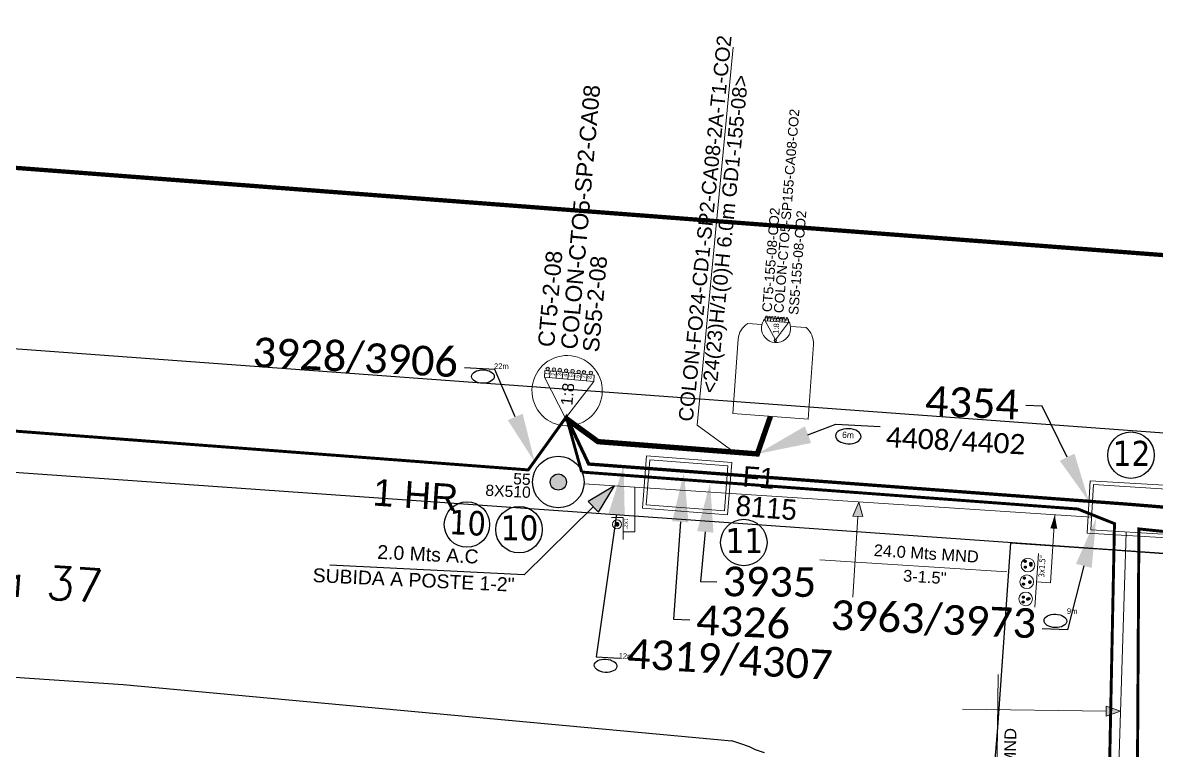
# Model space of a CAD drawing. Header units: millimetres. Extents: x -76.52126 to -76.51707, y 3.41842 to 3.42185.
# Drawn here: x -76.5185012 to -76.5181576, y 3.4202422 to 3.4204628 of the extents above; entities that cross this region are included whole.
import ezdxf
from ezdxf import colors
from ezdxf.entities.mleader import LeaderData, LeaderLine
from ezdxf.enums import TextEntityAlignment as Align
from ezdxf.math import Vec2, Vec3

# ---------------------------------------------------------------- set-up
doc = ezdxf.new("R2010")
doc.units = ezdxf.units.MM
doc.linetypes.add('DASHED', pattern=[0.75, 0.5, -0.25])
for name, color, linetype in [('ABSCISA 24H', 3, 'Continuous'), ('ABSCISA 24H - COUBICADO', 3, 'Continuous'), ('ABSCISA 48H', 1, 'Continuous'), ('CAM F1 ATP', 30, 'Continuous'), ('CARTOGRAFIA', 252, 'Continuous'), ('COBERTURA CTO', 30, 'Continuous'), ('COBERTURA EMPALME', 2, 'Continuous'), ('DUC_UTILIZAR', 1, 'Continuous'), ('DUCTO ATP', 6, 'Continuous'), ('DUCTOS ATP', 30, 'Continuous'), ('DUCTOS TLF', 4, 'Continuous'), ('HERRAJERIA', 30, 'Continuous'), ('POSTE EMCALI ENERGIA', 7, 'Continuous'), ('PUNTO CARTERA', 7, 'Continuous'), ('PUNTO CARTERA - COUBICADO', 60, 'Continuous'), ('RESERVA F.O 24', 3, 'Continuous'), ('RESERVA F.O 24 - COUBICADO', 3, 'Continuous'), ('RESERVA F.O 48', 1, 'Continuous'), ('SUBIDA A POSTE ATP EXISTENTE', 30, 'Continuous'), ('TEXCALLES', 7, 'Continuous')]:
    doc.layers.add(name, color=color, linetype=linetype)
for name, color, linetype, lineweight in [('CANALIZACION ATP', 30, 'Continuous', 0), ('CB 144 H CAN', 5, 'Continuous', 60), ('CB 24 H AER - COUBICADO', 3, 'DASHED', 0), ('CB 24 H CAN', 3, 'Continuous', 60), ('CB 288 H CAN_FEE', 15, 'Continuous', 60), ('CB 48 H AER', 1, 'DASHED', 60), ('CB 48 H CAN', 1, 'Continuous', 60), ('CTO POSTE', 10, 'Continuous', 0), ('CTO POSTE - COUBICADO', 10, 'Continuous', 0), ('Distancia ATP-CAN', 30, 'Continuous', 20), ('MARQUILLA F.O 24', 3, 'Continuous', 0), ('MARQUILLA F.O 24 - COUBICADO', 3, 'Continuous', 0)]:
    doc.layers.add(name, color=color, linetype=linetype, lineweight=lineweight)
doc.styles.add('Arial', font='arial.ttf')
doc.styles.add('BOOK', font='BKANT.TTF')
doc.styles.add('Legend', font='calibri.ttf')
doc.styles.add('ROMANS', font='romans.shx', dxfattribs={"height": 1.6})
doc.styles.get("Standard").update_dxf_attribs({"font": 'arial.ttf'})
doc.styles.add('TAHOMA', font='tahoma.ttf')
doc.styles.add('TEXT CENTRAL OLT', font='tahomabd.ttf', dxfattribs={"height": 1})
doc.styles.add('TEXT SCL GRANDES', font='tahoma.ttf', dxfattribs={"height": 14})
doc.styles.add('TXT CTO Y SS', font='arial.ttf', dxfattribs={"height": 0.5})
doc.linetypes.add('CERCA_LINE', pattern='A,12.7,-5.08,["X",Standard,S=2.54,R=0,X=-2.54,Y=-1.27],-2.08', length=19.86)

# ---------------------------------------------------------------- blocks, each defined once
blk = doc.blocks.new('PUNTO CARTERA')
blk.add_circle((-5.020778246489499e-07, 5.015703301580743e-07), 1.85590673389413e-05)
at = {"style": 'TAHOMA'}
blk.add_attdef('11', (-1.506643124571383e-05, -8.025511332387936e-06), '', height=2e-05, dxfattribs=at)
blk = doc.blocks.new('CAM F1 ATP')
at = {"lineweight": 0}
for points in [[(-1.192587688565254, 0.7294297991320491), (1.191592979244888, 0.7310536243021488), (1.192588702775538, -0.7309174099937081), (-1.191591965965927, -0.7325412342324853)], [(-1.092519604600966, 0.6294979313388467), (1.091661110520363, 0.630985539406538), (1.092520616948605, -0.6309855403378606), (-1.091660097241402, -0.6324731484055519)]]:
    blk.add_lwpolyline(points, close=True, dxfattribs=at)
at = {"lineweight": 0, "style": 'BOOK'}
for tag, p in [('F1', (1.529618541710079, 0.08788507431745529)), ('CODIGO', (1.554148052819073, -0.5989562459290028))]:
    blk.add_attdef(tag, p, '', height=0.5725093120969083, rotation=0.03902316814968912, dxfattribs=at)
blk = doc.blocks.new('POSTE EMCALI ENERGIA')
h = blk.add_hatch(color=0)
h.dxf.hatch_style = 1
edge = h.paths.add_edge_path()
edge.add_arc((0, 0), 0.4317225846467996, 0, 360)
at = {"color": 0}
for radius in [1.37560418800724, 0.4317225846467996]:
    blk.add_circle((0, 0), radius, dxfattribs=at)
for tag, p in [('NODO', (1.750531847689672, -1.245275313217235)), ('CONSEC', (1.750531847689672, -2.745275313217235))]:
    blk.add_attdef(tag, p, '', height=1, dxfattribs=at)
blk = doc.blocks.new('*U27')
at = {"layer": 'CTO POSTE', "lineweight": 0}
h = blk.add_hatch(color=256, dxfattribs=at)
h.dxf.hatch_style = 1
edge = h.paths.add_edge_path()
edge.add_arc((2.038040068197754, 0.2957694650177), 0.05471359921872897, -0.1242499693410087, 359.875750030659)
edge = h.paths.add_edge_path()
edge.add_arc((2.037624585731224, 0.1041770275826625), 0.05471359921872897, -0.1242499693410087, 359.875750030659)
edge = h.paths.add_edge_path()
edge.add_arc((2.037237854846977, -0.0741571229849701), 0.05471359921872897, -0.1242499693410087, 359.875750030659)
edge = h.paths.add_edge_path()
edge.add_arc((2.036809884395911, -0.2715081750155999), 0.05471359921872897, -0.1242499693410087, 359.875750030659)
edge = h.paths.add_edge_path()
edge.add_arc((2.036383020590098, -0.4683489170371072), 0.05471359921872897, -0.1242499693410087, 359.875750030659)
edge = h.paths.add_edge_path()
edge.add_arc((2.0359752240852, -0.6563971083447935), 0.05471359921872897, -0.1242499693410087, 359.875750030659)
edge = h.paths.add_edge_path()
edge.add_arc((2.035625206270759, -0.817801671994707), 0.05471359921872897, -0.1242499693410087, 359.875750030659)
edge = h.paths.add_edge_path()
edge.add_arc((2.035170182809209, -1.027627744359637), 0.05471359921872897, -0.1242499693410087, 359.875750030659)
h = blk.add_hatch(color=1, dxfattribs=at)
h.dxf.hatch_style = 1
edge = h.paths.add_edge_path()
edge.add_arc((0.5439760578583717, -0.3838038376672779), 0.05194566183112925, -0.1242499693410087, 359.875750030659)
at = {"layer": 'CTO POSTE', "color": 1, "lineweight": 0}
for p, q in [((0.5933397471003361, -0.3798749818062158), (1.78330321336002, 0.3747210545708041)), ((1.780019241301008, -1.139624945418648), (1.78330321336002, 0.3747210545708041)), ((1.78330321336002, 0.3747210545708041), (1.983485933620659, 0.3742869434363333)), ((1.983485933620659, 0.3742869434363333), (1.980201961561647, -1.140059056553115)), ((1.98314443591495, 0.2168112781892743), (1.983485933620659, 0.3742869434363333)), ((1.782527919798422, 0.01720805423882347), (1.98271064005906, 0.01677394310435269)), ((1.782961715654312, 0.2172453893237415), (1.98314443591495, 0.2168112781892743)), ((1.782121812782029, -0.1700610591370423), (1.982304533042667, -0.1704951702715095)), ((0.5933397471003361, -0.3798749818062158), (1.780019241301008, -1.139624945418648)), ((1.781318828867053, -0.5403429792782911), (1.981501549127691, -0.5407770904127582)), ((1.781734164487348, -0.3488182574032466), (1.981916884747986, -0.3492523685377139)), ((1.780497384716469, -0.9191375126349558), (1.980680104977108, -0.9195716237694229)), ((1.780894261615054, -0.7361247058695691), (1.981076981875692, -0.7365588170040362)), ((1.980201961561647, -1.140059056553115), (1.780019241301008, -1.139624945418648))]:
    blk.add_line(p, q, dxfattribs=at)
for centre in [(2.038028655333605, 0.2954304605723818), (2.037613172867088, 0.1038380231428865), (2.036798471531788, -0.2718471794498337), (2.037226441982829, -0.0744961274302883), (2.035963811221075, -0.6567361127790272), (2.036371607725974, -0.4686879214713409), (2.035158769945085, -1.02796674879387), (2.035613793406623, -0.818140676434483)]:
    blk.add_circle(centre, 0.05471359921872897, dxfattribs=at)
at = {"layer": 'CTO POSTE', "color": 2, "lineweight": 0, "true_color": 0xf1eb1f}
blk.add_ellipse((1.428732229114385, -0.3551335129265336), major_axis=(-0.572424804231445, 0.9095449614430965), ratio=0.9999999690973763, start_param=4.159629210123316, end_param=10.4428145173029, dxfattribs=at)
at = {"layer": 'CTO POSTE', "lineweight": 0, "attachment_point": 1, "rotation": 359.875750030659}
for s, width, heights, insert, char_height in [('\\pxsm0.95;1\\P2\\P3\\P4\\P5\\P6\\P7\\P8', 12.01395749957801, [52.35627762601921], (1.852877797037454, 0.3555203752303113), 0.1174596764261007), ('1:8', 8.215003159624752, [0], (0.9754199662721743, -0.195374858175393), 0.3585048917005609)]:
    blk.add_mtext_dynamic_manual_height_columns(s, width=width, gutter_width=4.760265510852324, heights=heights, dxfattribs=dict(at, insert=insert, char_height=char_height))
at = {"layer": 'CTO POSTE', "lineweight": 0, "style": 'TXT CTO Y SS'}
for tag, p in [('CTONAME', (2.705436183969436, 0.1588303964439393)), ('OSPCTONAME', (2.696194536413123, -0.5457411603159441)), ('SSNAME', (2.668679143539123, -1.215425124960918))]:
    blk.add_attdef(tag, p, '', height=0.5, dxfattribs=at)
blk = doc.blocks.new('RESERVA 24')
at = {"layer": 'RESERVA F.O 24', "color": 3, "linetype": 'ByBlock', "lineweight": 30}
blk.add_ellipse((0, 0), major_axis=(1.155851281713483, 0.0003712607545550343), ratio=0.5873088644412812, dxfattribs=at)
at = {"layer": 'RESERVA F.O 24', "lineweight": 0, "style": 'BOOK'}
blk.add_attdef('RESERVA', (1.280572414631024, 0.8326158835552633), '', height=0.5725093120969081, rotation=0.03902316826273409, dxfattribs=at)
blk = doc.blocks.new('*U34')
at = {"layer": 'SUBIDA A POSTE ATP EXISTENTE'}
h = blk.add_hatch(color=256, dxfattribs=at)
h.dxf.hatch_style = 1
h.paths.add_polyline_path([(0.6504972004327866, 0.2430681157043695), (0.5839889428588827, 0.3309238471094639), (0.5504695701475316, 0.2892898751446747)])
for points in [[(0.2951442514444834, 0.5291615960787559), (-0.3973593192051612, 0.4269911275592795)], [(0.5672292565032074, 0.3101068611270699), (0.2951442514444834, 0.5291615960787561)]]:
    blk.add_lwpolyline(points, dxfattribs=at)
blk.add_lwpolyline([(0.5504695701475316, 0.2892898751446747), (0.5839889428588827, 0.3309238471094639), (0.6504972004327866, 0.2430681157043695)], close=True, dxfattribs=at)
at = {"layer": 'SUBIDA A POSTE ATP EXISTENTE', "linetype": 'CERCA_LINE', "ltscale": 0.5}
for tag, p in [('SB', (-0.1062565077009142, 0.5336091215746191)), ('DISTANCIA', (-0.04667997422650563, 0.4466646648142701))]:
    blk.add_attdef(tag, text='', height=0.04999999999999978, rotation=8.392747898120936, dxfattribs=at).set_placement(p, align=Align.CENTER)
blk = doc.blocks.new('DUC_UTILIZAR')
at = {"layer": 'DUC_UTILIZAR', "lineweight": 5}
h = blk.add_hatch(color=0, dxfattribs=at)
edge = h.paths.add_edge_path()
edge.add_arc((3.734103195540683e-07, -1.173386832409307e-05), 0.1373816321395313, 0, 360)
at = {"layer": 'DUC_UTILIZAR', "color": 0, "lineweight": 5}
blk.add_circle((3.734103195540683e-07, -1.173386832409307e-05), 0.1373816321395313, dxfattribs=at)
blk.add_circle((3.734103195540683e-07, -1.173386832409307e-05), 0.1373816321395313, dxfattribs=at)
blk = doc.blocks.new('*U19')
at = {"layer": 'Distancia ATP-CAN'}
h = blk.add_hatch(color=256, dxfattribs=at)
h.dxf.hatch_style = 1
h.paths.add_polyline_path([(0.006538221694514754, 1.0158188033727), (0.02635002186374757, 0.9543173644867761), (-0.016396207781383, 0.9554122941572213)])
blk.add_lwpolyline([(-0.01639620778138299, 0.9554122941572213), (0.02635002186374757, 0.9543173644867761), (0.006538221694514747, 1.0158188033727)], close=True, dxfattribs=at)
for points in [[(0.004976907041182282, 0.9548648293219985), (-0.003840937524441111, 0.6106147656407771)], [(-0.1499508159328696, 0.7644065190980875), (0.6452837780359657, 0.7440368640634927)]]:
    blk.add_lwpolyline(points, dxfattribs=at)
at = {"layer": 'Distancia ATP-CAN', "linetype": 'CERCA_LINE', "ltscale": 0.5, "flags": 1}
for tag, rotation, p in [('A.D', 358.5327095611982, (0.3042646504388639, 0.9232166501894826)), ('A.C', 358.5327095611982, (0.3027183193836626, 0.8628476382088688)), ('A.T', 354.8594824787784, (0.2754977398819959, 0.4747317219280265))]:
    blk.add_attdef(tag, text='', height=0.02999999999999999, rotation=rotation, dxfattribs=at).set_placement(p, align=Align.CENTER)
at = {"layer": 'Distancia ATP-CAN', "linetype": 'CERCA_LINE', "ltscale": 0.5}
for tag, p in [('TOTAL', (0.3006864127796688, 0.7835216790571141)), ('DUCTOS', (0.2981301544499645, 0.6837249445788267))]:
    blk.add_attdef(tag, text='', height=0.04999999999999999, rotation=358.5327095611982, dxfattribs=at).set_placement(p, align=Align.CENTER)
blk = doc.blocks.new('*U22')
at = {"layer": 'DUCTO ATP'}
h = blk.add_hatch(color=0, dxfattribs=at)
h.dxf.hatch_style = 1
h.paths.add_polyline_path([(2.985141617888664, -0.6042334001163474), (2.385141617888664, -0.4542334001163474), (2.385141617888664, -0.7542334001163474)])
at = {"layer": 'DUCTO ATP', "color": 0, "lineweight": 13, "ltscale": 0.13}
blk.add_lwpolyline([(-1.107376359781028, 0), (1.243818729771647, 0)], dxfattribs=at)
at = {"layer": 'DUCTO ATP', "color": 0, "linetype": 'Continuous', "lineweight": 13}
for points in [[(0.0009702597653813901, -0.6081425711984594), (0.0009702597653813901, 0)], [(2.985141617888664, -0.6042334001163474), (0.0009702597653813901, -0.6081425711984594)]]:
    blk.add_lwpolyline(points, dxfattribs=at)
at = {"layer": 'DUCTO ATP', "lineweight": 5}
for centre in [(-0.7723554384106137, 0.4244526188031159), (-0.01631735676028256, 0.4244526188031159), (0.7147962849189753, 0.4244526188031159)]:
    blk.add_circle(centre, 0.3, dxfattribs=at)
at = {"layer": 'DUCTO ATP', "color": 0, "lineweight": 5}
for centre in [(-0.7723554384106137, 0.4244526188031159), (-0.01631735676028256, 0.4244526188031159), (0.7147962849189753, 0.4244526188031159)]:
    blk.add_circle(centre, 0.3, dxfattribs=at)
at = {"layer": 'CB 144 H CAN', "style": 'TEXT CENTRAL OLT'}
for tag, p in [('3-FO144', (0.7977648562896986, 0.09810537127640373)), ('1-FO144', (-0.7523556293151444, 0.08189947944828901)), ('2-FO144', (-0.0121723592205365, 0.08223088731481276))]:
    blk.add_attdef(tag, text='', height=0.4, dxfattribs=at).set_placement(p, align=Align.CENTER)
at = {"layer": 'CB 24 H CAN', "style": 'TEXT CENTRAL OLT'}
for tag, p in [('1-FO24', (-0.9171541704471409, 0.3247838459023011)), ('2-FO24', (-0.1309397963869423, 0.3588511753707948)), ('3-FO24', (0.6177379512382877, 0.3267974882463953))]:
    blk.add_attdef(tag, text='', height=0.4, dxfattribs=at).set_placement(p, align=Align.CENTER)
at = {"layer": 'CB 288 H CAN_FEE', "style": 'TEXT CENTRAL OLT'}
for tag, p in [('1-FO288', (-0.7780896570322975, 0.1329571390732571)), ('3-FO288', (0.7223768544146827, 0.0909010077268757)), ('2-FO288', (-0.0380266784135701, 0.08693616394874937))]:
    blk.add_attdef(tag, text='', height=0.4, dxfattribs=at).set_placement(p, align=Align.CENTER)
at = {"layer": 'CB 48 H CAN', "style": 'TEXT CENTRAL OLT'}
for tag, p in [('1-FO48', (-0.6977269022283772, 0.3279586819809008)), ('2-FO48', (0.1383467982891893, 0.3407891302691581)), ('3-FO48', (0.8697452194046043, 0.3510047489741837))]:
    blk.add_attdef(tag, text='', height=0.4, dxfattribs=at).set_placement(p, align=Align.CENTER)
at = {"layer": 'DUCTO ATP', "color": 0, "ltscale": 8, "insert": (1.194086944131868, -0.06812105514245559), "char_height": 0.2542719210013433, "attachment_point": 3, "rotation": 0.20251374655088936, "style": 'TEXT SCL GRANDES'}
blk.add_mtext_dynamic_manual_height_columns('3x1.5"', width=0.8196790788800293, gutter_width=32.6684119218409, heights=[0], dxfattribs=at)
at = {"layer": 'DUCTOS TLF', "color": 0}
for tag, p in [('CALLE', (-0.7397207248900486, 0.813274030225382)), ('MEDIO', (-0.01631735676028256, 0.813274030225382)), ('ANDÉN', (0.7474309984395404, 0.813274030225382))]:
    blk.add_attdef(tag, text='', height=0.075, dxfattribs=at).set_placement(p, align=Align.MIDDLE)
blk = doc.blocks.new('*U35')
at = {"layer": 'Distancia ATP-CAN'}
h = blk.add_hatch(color=256, dxfattribs=at)
h.dxf.hatch_style = 1
h.paths.add_polyline_path([(0.01336054472724043, 0.2389677762438638), (0.03317234489647324, 0.3004692151297876), (-0.009573884748657321, 0.2993742854593424)])
for points in [[(0.01179923007390796, 0.2999217502945652), (-0.003840937524441111, 0.9105163975065164)], [(0.1499508159328696, 0.7644065190980882), (-0.6452837780359658, 0.7440368640634932)]]:
    blk.add_lwpolyline(points, dxfattribs=at)
blk.add_lwpolyline([(-0.009573884748657314, 0.2993742854593424), (0.03317234489647324, 0.3004692151297876), (0.01336054472724042, 0.2389677762438638)], close=True, dxfattribs=at)
at = {"layer": 'Distancia ATP-CAN', "linetype": 'CERCA_LINE', "ltscale": 0.5}
for tag, p in [('DUCTOS', (-0.3001068998104722, 0.7728850086850094)), ('TOTAL', (-0.2980577032250543, 0.6729046980033271))]:
    blk.add_attdef(tag, text='', height=0.04999999999999999, rotation=1.467290438801827, dxfattribs=at).set_placement(p, align=Align.CENTER)
at = {"layer": 'Distancia ATP-CAN', "linetype": 'CERCA_LINE', "ltscale": 0.5, "flags": 1}
for tag, rotation, p in [('A.C', 1.467290438801827, (-0.2963985853918675, 0.6129275156445233)), ('A.D', 1.467290438801827, (-0.2942894105395099, 0.552961861338317)), ('A.T', 354.8594824787784, (0.2754977398819959, 0.4747317219280265))]:
    blk.add_attdef(tag, text='', height=0.02999999999999999, rotation=rotation, dxfattribs=at).set_placement(p, align=Align.CENTER)
blk = doc.blocks.new('RESERVA 48')
at = {"layer": 'RESERVA F.O 48', "color": 240, "linetype": 'ByBlock', "lineweight": 30, "true_color": 0xed1f24}
blk.add_ellipse((0, 0), major_axis=(1.155851281713483, 0.0003712607545550343), ratio=0.5873088644412812, dxfattribs=at)
at = {"layer": 'RESERVA F.O 48', "color": 1, "lineweight": 0, "style": 'BOOK'}
blk.add_attdef('RESERVA', (1.129388771834783, 0.7587690510554239), '', height=0.5725093120969081, rotation=0.03902316617520105, dxfattribs=at)
blk = doc.blocks.new('CTO POSTE 8 - COUBICABLE')
at = {"layer": 'CTO POSTE - COUBICADO', "lineweight": 0}
h = blk.add_hatch(color=1, dxfattribs=at)
h.dxf.hatch_style = 1
edge = h.paths.add_edge_path()
edge.add_arc((-8.158717557664204, 73.49492617518627), 0.6260126671839604, 89.87575003065902, 449.8757500306591)
edge = h.paths.add_edge_path()
edge.add_arc((-5.966588096547639, 73.49017237922453), 0.6260126671839604, 89.87575003065902, 449.8757500306591)
edge = h.paths.add_edge_path()
edge.add_arc((-3.926155026143533, 73.48574754818037), 0.6260126671839604, 89.87575003065902, 449.8757500306591)
edge = h.paths.add_edge_path()
edge.add_arc((-1.668137637090695, 73.48085086933861), 0.6260126671839604, 89.87575003065902, 449.8757500306591)
edge = h.paths.add_edge_path()
edge.add_arc((0.5840409744923818, 73.47596685232566), 0.6260126671839604, 89.87575003065902, 449.8757500306591)
edge = h.paths.add_edge_path()
edge.add_arc((2.735618488688488, 73.47130099627975), 0.6260126671839604, 89.87575003065902, 449.8757500306591)
edge = h.paths.add_edge_path()
edge.add_arc((4.582349517695548, 73.46729622253406), 0.6260126671839604, 89.87575003065902, 449.8757500306591)
edge = h.paths.add_edge_path()
edge.add_arc((6.983101452897245, 73.46209001320312), 0.6260126671839604, 89.87575003065902, 449.8757500306591)
at = {"layer": 'CTO POSTE - COUBICADO', "color": 1, "lineweight": 0}
for p, q in [((-9.06205230186606, 70.5803217586581), (-9.0570853636018, 72.87073804316606)), ((-0.4282449098391226, 56.96520204433182), (-9.06205230186606, 70.5803217586581)), ((8.264531802080455, 70.5427477708945), (-9.06205230186606, 70.5803217586581)), ((-9.0570853636018, 72.87073804316606), (8.26949874033744, 72.83316405539881)), ((-7.255307329891366, 72.86683075333713), (-9.0570853636018, 72.87073804316606)), ((-7.260274268148351, 70.57641446883281), (-7.255307329891366, 72.86683075333713)), ((-4.97152142678533, 70.57145113787556), (-4.966554488528345, 72.86186742237987)), ((-2.828857832733775, 70.56680461232827), (-2.82389089447679, 72.85722089683622)), ((-0.7835844077926595, 70.56236928461658), (-0.7786174695356749, 72.8527855691209)), ((-0.4282449098391226, 56.96520204433182), (8.264531802080455, 70.5427477708945)), ((1.407770277051895, 70.55761716881534), (1.41273721530888, 72.84803345331966)), ((3.6478320276874, 70.55275942811204), (3.652798965944385, 72.84317571262)), ((5.741796543414239, 70.54821851014276), (5.746763481671223, 72.83863479465072)), ((8.26949874033744, 72.83316405539881), (8.264531802080455, 70.5427477708945))]:
    blk.add_line(p, q, dxfattribs=at)
at = {"layer": 'CTO POSTE - COUBICADO', "color": 7}
for points in [[(10.094596321258, 67.65075848565175), (21.64616028400633, 67.65075848565175, -0.2348145947978391), (28.04693996674177, 55.47953645577581), (28.04693996674177, 55.47953645577581), (28.04693996674177, 0), (-28.04693996674905, 0), (-28.04693996674905, 55.47953645577581), (-28.04693996674905, 55.47953645577581, -0.2348145947978391), (-21.6461602840136, 67.65075848565175), (-11.19270188465453, 67.65075848565175)], [(-9.495094876823714, 71.77974271307176, 0.1505749831499368), (-11.37213292370143, 65.68815879815156, 0.9999999999999999), (10.2740273603049, 65.68815879815156, 0.1369944687090537), (8.70836981440516, 71.29522493271725, 0.1369944687090537)], [(0.2045518100858317, 57.95358891829892), (0.2045518100858317, 56.41536051625008, -0.9999999999999999), (-0.9912768725043861, 56.41536051625008), (-0.9912768725043861, 57.85307772033048)]]:
    blk.add_lwpolyline(points, format="xyb", dxfattribs=at)
blk.add_lwpolyline([(0.2045518100858317, 57.08384907217624), (0.2045518100858317, 56.41536051625008, -1), (-0.9912768725043861, 56.41536051625008), (-0.9912768725043861, 57.08384907217624, 2.618033988749876)], format="xyb", close=True, dxfattribs=at)
at = {"layer": 'CTO POSTE - COUBICADO', "color": 1, "lineweight": 0}
for centre in [(-8.15483879479143, 73.49479559343672), (-5.962709333740349, 73.49004179747499), (-3.92227626327076, 73.48561696643083), (-1.664258874356165, 73.48072028758907), (0.5879197372341878, 73.47583627057611), (2.739497251430294, 73.4711704145302), (4.586228280502837, 73.46716564078451), (6.986980215639051, 73.46195943145358)]:
    blk.add_circle(centre, 0.6260126671839604, dxfattribs=at)
at = {"layer": 'CTO POSTE - COUBICADO', "color": 1, "lineweight": 0, "insert": (-8.84236526505265, 71.37636828672476), "char_height": 1.343929962130838, "attachment_point": 1, "rotation": 89.87575003065903}
blk.add_mtext_dynamic_manual_height_columns('\\pxsm0.95;1\\P2\\P3\\P4\\P5\\P6\\P7\\P8', width=137.4592365543209, gutter_width=54.46518875571257, heights=[599.0410696518165], dxfattribs=at)
at = {"layer": 'CTO POSTE - COUBICADO', "color": 7, "lineweight": 0, "insert": (-2.539226752363902, 61.33682190662148), "char_height": 4.101879727465289, "attachment_point": 1, "rotation": 89.87575003065903}
blk.add_mtext_dynamic_manual_height_columns('1:8', width=93.9930129312524, gutter_width=54.46518875571257, heights=[0], dxfattribs=at)
at = {"layer": 'CTO POSTE - COUBICADO', "lineweight": 0, "style": 'TXT CTO Y SS'}
for tag, p in [('OSPCTONAME', (3.313822005606085, 76.53373880984049)), ('CTONAME', (-5.529895403925138, 76.53373880984049)), ('SSNAME', (11.73363488795883, 76.53373880984049))]:
    blk.add_attdef(tag, p, '', height=7.199999999999998, rotation=90, dxfattribs=at)
blk = doc.blocks.new('MARQUILLA 24')
at = {"layer": 'MARQUILLA F.O 24', "style": 'Arial'}
for tag, oblique, p in [('IDENTIFICACIONCABLEFIBRA', 8.300879983380582e-09, (-0.1815160179795968, 0.4101931208408545)), ('CAPACIDADFIBRA', 1.383453351877506e-09, (-0.2074468646844706, -0.5398237440824574))]:
    blk.add_attdef(tag, text='', height=0.7, dxfattribs=dict(at, oblique=oblique)).set_placement(p, align=Align.MIDDLE)

msp = doc.modelspace()

# ---------------------------------------------------------------- hatches: boundary and pattern name
at = {"layer": 'DUC_UTILIZAR', "lineweight": 5}
h = msp.add_hatch(color=1, dxfattribs=at)
h.set_gradient(color1=(249, 6, 6), color2=(249, 11, 11), one_color=1, tint=0.5099999904632568)
edge = h.paths.add_edge_path()
edge.add_arc((-76.51832104804443, 3.420310694569505), 5.606307288506988e-07, -89.98021328155318, 270.01978671844677, ccw=False)
h = msp.add_hatch(color=1, dxfattribs=at)
h.set_gradient(color1=(249, 6, 6), color2=(249, 11, 11), one_color=1, tint=0.5099999904632568)
edge = h.paths.add_edge_path()
edge.add_arc((-76.51832104804443, 3.420310694569505), 5.606307288506988e-07, -89.98021328155318, 270.01978671844677, ccw=False)

# ---------------------------------------------------------------- linework, layer by layer
at = {"layer": 'CANALIZACION ATP'}
for points in [[(-76.51833104403467, 3.420322946109803), (-76.51817717983792, 3.420312822311117)], [(-76.51816984081896, 3.420208806066902), (-76.51816668132034, 3.420308197767703)]]:
    msp.add_lwpolyline(points, dxfattribs=at)
at = {"layer": 'CARTOGRAFIA'}
for points in [[(-76.51865163800034, 3.421096459133535), (-76.51746180015692, 3.421018200708771), (-76.51742221389799, 3.420995700508341), (-76.51744112812816, 3.420711284140109), (-76.51747171430401, 3.420327866930732), (-76.51747445651057, 3.420316194955943), (-76.51747621435283, 3.420310780857674), (-76.5174816284511, 3.420303538602296), (-76.51748704256391, 3.420298194818882), (-76.5174978004456, 3.420293694784617), (-76.51750862867124, 3.420290952592607), (-76.51865163800034, 3.420374695430494)], [(-76.51748975082086, 3.420254944344036), (-76.51865166030842, 3.420336844996767)], [(-76.51865166030842, 3.420274384509524), (-76.5184707588291, 3.42026214439886), (-76.51828625732236, 3.420245044268652)], [(-76.51827635724698, 3.42024144424124), (-76.51827905726753, 3.420242344218989), (-76.51828085728124, 3.420243244254946), (-76.5182835573018, 3.420244144232695), (-76.51828625732236, 3.420245044268652)]]:
    msp.add_lwpolyline(points, dxfattribs=at)
at = {"layer": 'CB 24 H AER - COUBICADO', "ltscale": 3e-05, "const_width": 1.629947985712686e-06}
msp.add_lwpolyline([(-76.5183366714022, 3.420342932474809), (-76.51832682879021, 3.420335767728449), (-76.51827852503499, 3.420332051032513), (-76.51827456319837, 3.420343433149318)], dxfattribs=at)
at = {"layer": 'CB 24 H CAN'}
msp.add_lwpolyline([(-76.5183364352437, 3.420343301338851, 1e-06, 1e-06, 0), (-76.5183364352437, 3.420343301338851, 1e-06, 1e-06, 0), (-76.5183364352437, 3.420343301338851, 1e-06, 1e-06, 0), (-76.51832964946917, 3.420328980059081, 1e-06, 1e-06, 0), (-76.51816608153966, 3.420316797213026, 1e-06, 1e-06, 0), (-76.51787259390522, 3.420292745680749, 1e-06, 1e-06, 0), (-76.51789997866729, 3.420180580905432, 1e-06, 1e-06, 0), (-76.51789997866729, 3.420180580905432, 1e-06, 1e-06, 0), (-76.51789997866729, 3.420180580905432, 1e-06, 1e-06, 0), (-76.51787455465983, 3.420148082491168, 1e-06, 1e-06, 0), (-76.51789304906852, 3.419807156442278, 1e-06, 1e-06, 0), (-76.51789562280122, 3.41978986800372, 1e-06, 1e-06, 0), (-76.51792769530186, 3.419789017886629, 1e-06, 1e-06, 0), (-76.51792769530186, 3.419789017886629, 1e-06, 1e-06, 0), (-76.51792769530186, 3.419789017886629, 1e-06, 1e-06, 0), (-76.51792769530186, 3.419789017886629, 0, 0, 0), (-76.51792769530186, 3.419789017886629, 0, 0, 0), (-76.51792769530186, 3.419789017886629, 0, 0, 0)], format="xyseb", dxfattribs=at)
at = {"layer": 'CB 48 H AER', "ltscale": 3e-05, "const_width": 8.916348428658831e-07}
msp.add_lwpolyline([(-76.51859125079397, 3.420345606524466), (-76.51834798461553, 3.420327199391505), (-76.51834798461553, 3.420327199391505), (-76.5183364352437, 3.420343301338851), (-76.51833177809014, 3.420326544091765)], dxfattribs=at)
at = {"layer": 'CB 48 H CAN', "ltscale": 2}
msp.add_lwpolyline([(-76.51833177809014, 3.420326544091765, 8.916348428658831e-07, 8.916348428658831e-07, 0), (-76.51833177809014, 3.420326544091765, 8.916348428658831e-07, 8.916348428658831e-07, 0), (-76.5181813549409, 3.420315337419622, 8.916348428658831e-07, 8.916348428658831e-07, 0), (-76.51817026075572, 3.420310908099674, 8.916348428658831e-07, 8.916348428658831e-07, 0), (-76.51817238941061, 3.42020532595832, 8.916348428658831e-07, 8.916348428658831e-07, 0), (-76.51820200389812, 3.420178209992972, 8.916348428658831e-07, 8.916348428658831e-07, 0), (-76.51821376080365, 3.419952951217327, 8.916348428658831e-07, 8.916348428658831e-07, 0), (-76.51824559900403, 3.419949028922138, 8.916348428658831e-07, 8.916348428658831e-07, 0), (-76.51820906333757, 3.419944295310771, 8.916348428658831e-07, 8.916348428658831e-07, 0), (-76.51819327750756, 3.42017118183767, 8.916348428658831e-07, 8.916348428658831e-07, 0), (-76.51816351445677, 3.420199660971865, 8.916348428658831e-07, 8.916348428658831e-07, 0), (-76.51816285472177, 3.420309302489966, 8.916348428658831e-07, 8.916348428658831e-07, 0), (-76.5178425688288, 3.420276426129084, 8.916348428658831e-07, 8.916348428658831e-07, 0), (-76.51748623383175, 3.420256027254143, 8.916348428658831e-07, 8.916348428658831e-07, 0), (-76.51748623383175, 3.420256027254143, 8.916348428658831e-07, 8.916348428658831e-07, 0), (-76.51748623383175, 3.420256027254143, 8.916348428658831e-07, 8.916348428658831e-07, 0), (-76.51749619072503, 3.420117548412501, 8.916348428658831e-07, 8.916348428658831e-07, 0), (-76.51751834895082, 3.420118808214749, 0, 0, 0)], format="xyseb", dxfattribs=at)
at = {"layer": 'COBERTURA CTO'}
msp.add_lwpolyline([(-76.5180565064765, 3.419513542333832), (-76.51826686980017, 3.419507320941429), (-76.51820561505446, 3.420249110916641), (-76.518201666847, 3.42030512340841), (-76.51817217875686, 3.420303044851947), (-76.5181426906667, 3.420300966296393), (-76.51808371448459, 3.420296809184377), (-76.51796576212217, 3.420288494960344), (-76.51797482301589, 3.420187253013294), (-76.51798746264939, 3.420038948008708), (-76.51801713478488, 3.420040776138533), (-76.51802613495528, 3.419914775025402), (-76.51803983021927, 3.419725784943124)], close=True, dxfattribs=at)
at = {"layer": 'COBERTURA EMPALME', "const_width": 1.296613031525144e-06}
msp.add_lwpolyline([(-76.52101619773119, 3.419312724169989), (-76.51743469028948, 3.419487717878579), (-76.51737120527802, 3.420332711820861), (-76.51880355113498, 3.420441610424203)], dxfattribs=at)
at = {"layer": 'DUCTOS ATP', "lineweight": 13, "ltscale": 0.13}
for points in [[(-76.51831567567261, 3.420321934918071), (-76.51831565953697, 3.420308399951387), (-76.51831919280052, 3.42030839448914)], [(-76.51831919072623, 3.420306129078259), (-76.51831919301495, 3.420312756486073), (-76.51832271308027, 3.420312755270441)]]:
    msp.add_lwpolyline(points, dxfattribs=at)
at = {"layer": 'DUCTOS ATP', "lineweight": 5}
msp.add_circle((-76.51832104804443, 3.420310694569505), 1.347958840324557e-06, dxfattribs=at)
msp.add_circle((-76.51832104804443, 3.420310694569505), 1.347958840324557e-06, dxfattribs=at)
at = {"layer": 'MARQUILLA F.O 24 - COUBICADO', "color": 3}
msp.add_lwpolyline([(-76.51828583433533, 3.420455379890798), (-76.51829674120218, 3.420340789244768), (-76.51828558780275, 3.420332594471841)], dxfattribs=at)

# ---------------------------------------------------------------- block references
at = {"layer": 'CAM F1 ATP'}
ref = msp.add_blockref('CAM F1 ATP', (-76.51829982511286, 3.420322546090637), dxfattribs=dict(at, xscale=1.087080975999477e-05, yscale=1.087080975999477e-05, zscale=1.087080975999477e-05, rotation=355.4863231877301))
ref.add_attrib('CODIGO', '8115', (-76.51828527229551, 3.420313352762324), dxfattribs={"lineweight": 0, "height": 6.223639817630958e-06, "rotation": 355.5253463539053, "style": 'BOOK'})
ref.add_attrib('F1', 'F1', (-76.51828317330619, 3.420322189919628), dxfattribs={"lineweight": 0, "height": 6.223639817630958e-06, "rotation": 355.5253463539053, "style": 'BOOK'})
ref = msp.add_blockref('CAM F1 ATP', (-76.51816514687607, 3.420315180165065), dxfattribs=dict(at, xscale=1.087080975999477e-05, yscale=1.087080975999477e-05, zscale=1.087080975999477e-05, rotation=356.4984035814147))
ref.add_attrib('CODIGO', '8116', (-76.5181486812462, 3.420307649305643), dxfattribs={"lineweight": 0, "height": 6.223639817630959e-06, "rotation": 356.5374267475898, "style": 'BOOK'})
ref.add_attrib('F1', 'F1', (-76.51814849137607, 3.420315118174088), dxfattribs={"lineweight": 0, "height": 6.223639817630959e-06, "rotation": 356.5374267475898, "style": 'BOOK'})
at = {"layer": 'CTO POSTE', "xscale": 9.922525972606204e-06, "yscale": 9.922525972606204e-06, "zscale": 9.922525972606204e-06, "rotation": 84.95419749327358}
msp.add_blockref('*U27', (-76.51834094392596, 3.420337399380739), dxfattribs=at).add_auto_attribs({'CTONAME': 'CT5-2-08', 'OSPCTONAME': 'COLON-CTO5-SP2-CA08', 'SSNAME': 'SS5-2-08'})
at = {"layer": 'CTO POSTE - COUBICADO'}
ref = msp.add_blockref('CTO POSTE 8 - COUBICABLE', (-76.51827456319837, 3.420343433149318), dxfattribs=dict(at, xscale=4.083858198647131e-07, yscale=4.083858198647131e-07, zscale=4.083858198647131e-07, rotation=355.8859842832908))
ref.add_attrib('SSNAME', 'SS5-155-08-CO2', (-76.5182661538172, 3.420374113879221), dxfattribs={"lineweight": 0, "height": 2.940377903025933e-06, "rotation": 85.48939337905594, "style": 'TXT CTO Y SS'})
ref.add_attrib('OSPCTONAME', 'COLON-CTO5-SP155-CA08-CO2', (-76.51827064578093, 3.420374659588926), dxfattribs={"lineweight": 0, "height": 2.940377903025933e-06, "rotation": 85.48939337905594, "style": 'TXT CTO Y SS'})
ref.add_attrib('CTONAME', 'CT5-155-08-CO2', (-76.51827419344961, 3.420374964940123), dxfattribs={"lineweight": 0, "height": 2.940377903025933e-06, "rotation": 85.48939337905594, "style": 'TXT CTO Y SS'})
at = {"layer": 'Distancia ATP-CAN', "xscale": 7.139387753917255e-05, "yscale": 7.139387753917255e-05, "zscale": 7.139387753917255e-05}
for name, p, rotation, values in [('*U19', (-76.51825102226044, 3.420245014817376), 357.786199094182, {'DUCTOS': '3-1.5"', 'TOTAL': '24.0 Mts MND'}), ('*U35', (-76.51815138823646, 3.420252388962468), 87.78619909418197, {'DUCTOS': '3-1.5"', 'TOTAL': '10.0 Mts MND'})]:
    msp.add_blockref(name, p, dxfattribs=dict(at, rotation=rotation)).add_auto_attribs(values)
at = {"layer": 'DUC_UTILIZAR', "color": 1, "xscale": -4.178767258784979e-06, "yscale": 4.178767258784979e-06, "zscale": 4.178767258784979e-06, "rotation": 90.01978671844668}
msp.add_blockref('DUC_UTILIZAR', (-76.51832104804443, 3.420310694569505), dxfattribs=at)
at = {"layer": 'DUCTOS ATP', "xscale": 6.915711988802309e-06, "yscale": 6.915711988802309e-06, "zscale": 6.915711988802309e-06, "rotation": 86.23196063533254}
msp.add_blockref('*U22', (-76.51819389977868, 3.4202932185066), dxfattribs=at).add_auto_attribs({'1-FO288': '•', '1-FO144': '•', '1-FO48': '•', '1-FO24': '•', '2-FO288': '•', '2-FO144': '•', '2-FO48': '•', '2-FO24': '•', '3-FO288': '•', '3-FO144': '•', '3-FO48': '•', '3-FO24': '•'})
at = {"layer": 'MARQUILLA F.O 24 - COUBICADO'}
ref = msp.add_blockref('MARQUILLA 24', (-76.51829088526593, 3.420397723366452), dxfattribs=dict(at, xscale=6.27339142808938e-06, yscale=6.27339142808938e-06, zscale=6.27339142808938e-06, rotation=84.4136160142494))
ref.add_attrib('CAPACIDADFIBRA', '<24(23)H/1(0)H 6.0m GD1-155-08>', dxfattribs={"height": 4.379847343630561e-06, "rotation": 84.24322184060934, "style": 'Arial'}).set_placement((-76.51828776546915, 3.42039866393861), align=Align.MIDDLE)
ref.add_attrib('IDENTIFICACIONCABLEFIBRA', 'COLON-FO24-CD1-SP2-CA08-2A-T1-CO2', dxfattribs={"height": 4.379847344134301e-06, "rotation": 84.24322184060934, "style": 'Arial'}).set_placement((-76.5182943967261, 3.420400443707531), align=Align.MIDDLE)
at = {"layer": 'POSTE EMCALI ENERGIA'}
ref = msp.add_blockref('POSTE EMCALI ENERGIA', (-76.51833886464232, 3.420323510464971), dxfattribs=dict(at, xscale=5.681082891849181e-06, yscale=5.681082891849181e-06, zscale=5.681082891849181e-06, rotation=357.331812822702))
ref.add_attrib('NODO', '8X510', (-76.51836104911955, 3.420319354996824), dxfattribs={"height": 3.408649735109509e-06, "rotation": 357.2210420824496})
ref.add_attrib('CONSEC', '55', (-76.51835261270487, 3.420322856487279), dxfattribs={"height": 3.408649735109509e-06, "rotation": 357.2210420824496})
at = {"layer": 'PUNTO CARTERA', "lineweight": 20}
ref = msp.add_blockref('PUNTO CARTERA', (-76.51816506696314, 3.420331474219937), dxfattribs=dict(at, xscale=0.3794113758997775, yscale=0.3794113758997775, zscale=0.3794113758997775))
ref.add_attrib('11', '12', (-76.51817078333852, 3.420328429249584), dxfattribs={"lineweight": 40, "height": 7.588227517995547e-06, "style": 'TAHOMA'})
ref = msp.add_blockref('PUNTO CARTERA', (-76.51835058668328, 3.420308900045915), dxfattribs=dict(at, xscale=0.3794113758997775, yscale=0.3794113758997775, zscale=0.3794113758997775))
ref.add_attrib('11', '10', (-76.51835630305867, 3.420305855075563), dxfattribs={"lineweight": 40, "height": 7.588227517995547e-06, "style": 'TAHOMA'})
ref = msp.add_blockref('PUNTO CARTERA', (-76.51828243881741, 3.420305001912621), dxfattribs=dict(at, xscale=0.3794113758997775, yscale=0.3794113758997775, zscale=0.3794113758997775))
ref.add_attrib('11', '11', (-76.51828815519279, 3.420301956942268), dxfattribs={"lineweight": 40, "height": 7.588227517995547e-06, "style": 'TAHOMA'})
at = {"layer": 'PUNTO CARTERA - COUBICADO', "lineweight": 20}
ref = msp.add_blockref('PUNTO CARTERA', (-76.51836638342309, 3.420310436073972), dxfattribs=dict(at, xscale=0.370696861473765, yscale=0.370696861473765, zscale=0.370696861473765, rotation=357.1981673451198))
ref.add_attrib('11', '10', (-76.51837210724877, 3.420307737606213), dxfattribs={"layer": '0', "lineweight": 40, "height": 7.413937229475301e-06, "rotation": 357.1981664699199, "style": 'TAHOMA'})
at = {"layer": 'RESERVA F.O 24', "xscale": 2.961594036029855e-06, "yscale": 2.961594036029855e-06, "zscale": 2.961594036029855e-06, "rotation": 356.4362633578911}
msp.add_blockref('RESERVA 24', (-76.51832453719283, 3.420267803624681), dxfattribs=at).add_auto_attribs({'RESERVA': '12m'})
at = {"layer": 'RESERVA F.O 24 - COUBICADO'}
ref = msp.add_blockref('RESERVA 24', (-76.51825095786047, 3.420337416178307), dxfattribs=dict(at, xscale=-3.36019527748881e-06, yscale=3.36019527748881e-06, zscale=3.360195277488809e-06, rotation=357.7673916527336))
ref.add_attrib('RESERVA', '6m', (-76.51825284856989, 3.420336905897286), dxfattribs={"color": 1, "lineweight": 0, "height": 1.923743086826398e-06, "rotation": 357.6041208737453, "style": 'BOOK'})
at = {"layer": 'RESERVA F.O 48', "xscale": 2.991453189871018e-06, "yscale": 2.991453189871018e-06, "zscale": 2.991453189871018e-06}
msp.add_blockref('RESERVA 48', (-76.51836173689091, 3.420355519531993), dxfattribs=at).add_auto_attribs({'RESERVA': '22m'})
at = {"layer": 'RESERVA F.O 48', "xscale": 2.991453189871018e-06, "yscale": 2.991453189871018e-06, "zscale": 2.991453189871018e-06, "rotation": 357.9782860242328}
msp.add_blockref('RESERVA 48', (-76.51818816717527, 3.420281409074065), dxfattribs=at).add_auto_attribs({'RESERVA': '9m'})
at = {"layer": 'SUBIDA A POSTE ATP EXISTENTE'}
ref = msp.add_blockref('*U34', (-76.51837833991587, 3.420337326008982), dxfattribs=dict(at, xscale=-8.41894169280372e-05, yscale=8.418941692803707e-05, zscale=8.418941692803707e-05, rotation=185.6363106554143))
ref.add_attrib('DISTANCIA', '2.0 Mts A.C', dxfattribs={"linetype": 'CERCA_LINE', "ltscale": 0.5, "height": 4.209470846401851e-06, "rotation": 357.2435627572941}).set_placement((-76.5183784801705, 3.420299513671044), align=Align.CENTER)
ref.add_attrib('SB', 'SUBIDA A POSTE 1-2"', dxfattribs={"linetype": 'CERCA_LINE', "ltscale": 0.5, "height": 4.209470846401851e-06, "rotation": 357.2435627572941}).set_placement((-76.51838283016882, 3.42029174037358), align=Align.CENTER)

# ---------------------------------------------------------------- texts
at = {"layer": 'DUCTOS ATP', "ltscale": 8, "insert": (-76.51831889640154, 3.420312539839681), "char_height": 1.111697558997968e-06, "attachment_point": 7, "rotation": 270.22230046499766, "style": 'TEXT SCL GRANDES'}
msp.add_mtext_dynamic_manual_height_columns('1X2"', width=3.583703727741994e-06, gutter_width=0.0001428289590405021, heights=[0], dxfattribs=at)
at = {"layer": 'HERRAJERIA', "insert": (-76.51839474830435, 3.420324520062355), "char_height": 8.112682853479136e-06, "attachment_point": 1, "rotation": 356.15632064770085}
msp.add_mtext_dynamic_manual_height_columns('1 HR', width=6.04366652754048e-05, gutter_width=0.001014085356684892, heights=[0], dxfattribs=at)
at = {"layer": 'TEXCALLES', "style": 'ROMANS'}
msp.add_text('Carrera 37', height=1e-05, rotation=355.9799643413448, dxfattribs=at).set_placement((-76.51855080749544, 3.420292081915246))

# ---------------------------------------------------------------- leaders
at = {"layer": 'ABSCISA 24H'}
ml = msp.add_multileader_mtext('Standard', dxfattribs=at)
ml.set_content('4354', color=256, style='Legend')
ml.set_leader_properties()
ml.build(insert=Vec2(0, 0))
ml.multileader.update_dxf_attribs({"text_left_attachment_type": 2, "text_right_attachment_type": 2, "dogleg_length": 0.36, "arrow_head_size": 1.5e-05})
ctx = ml.context
ctx.base_point, ctx.char_height, ctx.arrow_head_size, ctx.landing_gap_size, ctx.plane_origin, ctx.plane_x_axis, ctx.plane_y_axis = Vec3(-76.51822975043011, 3.420348223466953), 9e-06, 1.5e-05, 2.326797930947557e-06, Vec3(-76.51772655705514, 3.420113779298716), Vec3(0.9989350190012337, -0.04613922206761694), Vec3(0.04613922206761694, 0.9989350190012337)
ctx.left_attachment, ctx.right_attachment, ctx.text_align_type = 2, 2, 1
notes = []
notes.append((ctx, [(1, (1, 1, 0), (-76.51819218002844, 3.420346488149768), (-0.9989350190012338, 0.04613922206761695), 4.953014079732095e-06, [(0, [(-76.51817798508384, 3.420317568035649)], 0, [])])]))
ctx.mtext.insert, ctx.mtext.text_direction, ctx.mtext.rotation, ctx.mtext.width, ctx.mtext.alignment, ctx.mtext.flow_direction = Vec3(-76.51821322636157, 3.420352075931318), Vec3(0.9989350190012337, -0.04613922206761694), 6.237029698999797, 6.153230769103802e-05, 2, 5
ml = msp.add_multileader_mtext('Standard', dxfattribs=at)
ml.set_content('\\pxt6;4319/4307', color=256, style='Legend')
ml.set_leader_properties()
ml.build(insert=Vec2(0, 0))
ml.multileader.update_dxf_attribs({"text_left_attachment_type": 2, "text_right_attachment_type": 2, "dogleg_length": 0.36, "arrow_head_size": 1.5e-05})
ctx = ml.context
ctx.base_point, ctx.char_height, ctx.arrow_head_size, ctx.landing_gap_size, ctx.plane_origin, ctx.plane_x_axis, ctx.plane_y_axis = Vec3(-76.5183202079426, 3.42027015411887), 9e-06, 1.5e-05, 2.326797930947557e-06, Vec3(-76.51783521739095, 3.419974120021085), Vec3(0.9983282678957731, -0.05779852524265455), Vec3(0.05779852524265455, 0.9983282678957731)
ctx.left_attachment, ctx.right_attachment, ctx.text_align_type = 2, 2, 1
notes.append((ctx, [(0, (1, 1, 0), (-76.51832733909846, 3.420270566979354), (0.998328267895773, -0.05779852524265451), 7.143097206319387e-06, [(0, [(-76.51831905970391, 3.420328529500469)], 0, [])])]))
ctx.mtext.insert, ctx.mtext.text_direction, ctx.mtext.rotation, ctx.mtext.alignment, ctx.mtext.flow_direction = Vec3(-76.51828659881951, 3.420274279611686), Vec3(0.9983282678957731, -0.05779852524265455), 6.2253545525009, 2, 5
ml = msp.add_multileader_mtext('Standard', dxfattribs=at)
ml.set_content('\\pxt6;4326', color=256, style='Legend')
ml.set_leader_properties()
ml.build(insert=Vec2(0, 0))
ml.multileader.update_dxf_attribs({"text_left_attachment_type": 2, "text_right_attachment_type": 2, "dogleg_length": 0.36, "arrow_head_size": 1.5e-05})
ctx = ml.context
ctx.base_point, ctx.char_height, ctx.arrow_head_size, ctx.landing_gap_size, ctx.plane_origin, ctx.plane_x_axis, ctx.plane_y_axis = Vec3(-76.51829904394965, 3.420281738410393), 9e-06, 1.5e-05, 2.326797930947557e-06, Vec3(-76.51780822242173, 3.41999165776563), Vec3(0.9989697203034266, -0.04538169142830284), Vec3(0.04538169142830284, 0.9989697203034266)
ctx.left_attachment, ctx.right_attachment, ctx.text_align_type = 2, 2, 1
notes.append((ctx, [(0, (1, 1, 0), (-76.51830399186075, 3.420281963186549), (0.9989697203034267, -0.04538169142830283), 4.953014079732095e-06, [(0, [(-76.51830077861493, 3.420326432928236)], 0, [])])]))
ctx.mtext.insert, ctx.mtext.text_direction, ctx.mtext.rotation, ctx.mtext.width, ctx.mtext.alignment, ctx.mtext.flow_direction = Vec3(-76.51828259888268, 3.420285606860253), Vec3(0.9989697203034266, -0.04538169142830284), 6.237788024047143, 6.153230769103799e-05, 2, 5
at = {"layer": 'ABSCISA 24H - COUBICADO'}
ml = msp.add_multileader_mtext('Standard', dxfattribs=at)
ml.set_content('4408/4402', color=256, style='Legend')
ml.set_leader_properties()
ml.build(insert=Vec2(0, 0))
ml.multileader.update_dxf_attribs({"text_left_attachment_type": 2, "text_right_attachment_type": 2, "dogleg_length": 0.36, "arrow_head_size": 1.641678828187026e-05})
ctx = ml.context
ctx.base_point, ctx.char_height, ctx.arrow_head_size, ctx.landing_gap_size, ctx.plane_origin, ctx.plane_x_axis, ctx.plane_y_axis = Vec3(-76.51824124950178, 3.420340355285782), 6.111660757328989e-06, 1.641678828187026e-05, 2.052098535233783e-06, Vec3(-76.51833353952789, 3.420081706908691), Vec3(0.9985335938756492, -0.05413558812629936), Vec3(3.833753319589103e-15, 7.071376912560558e-14)
ctx.left_attachment, ctx.right_attachment, ctx.text_align_type = 2, 2, 1
notes.append((ctx, [(1, (1, 1, 0), (-76.51825473804092, 3.420341086568138), (0.9985335938756491, -0.05413558812629936), 1.350834785745671e-05, [(0, [(-76.51827852503499, 3.420332051032513)], 0, [])])]))
ctx.mtext.insert, ctx.mtext.text_direction, ctx.mtext.rotation, ctx.mtext.width, ctx.mtext.alignment, ctx.mtext.flow_direction = Vec3(-76.51821823294844, 3.420339107441283), Vec3(0.9985335938756492, -0.05413558812629936), 6.229023241936162, 2.719293199518177e-15, 2, 5
at = {"layer": 'ABSCISA 48H', "ltscale": 2}
ml = msp.add_multileader_mtext('Standard', dxfattribs=at)
ml.set_content('3928/3906', color=256, style='Legend')
ml.set_leader_properties()
ml.build(insert=Vec2(0, 0))
ml.multileader.update_dxf_attribs({"text_left_attachment_type": 2, "text_right_attachment_type": 2, "dogleg_length": 0.36, "arrow_head_size": 1.5e-05})
ctx = ml.context
ctx.base_point, ctx.char_height, ctx.arrow_head_size, ctx.landing_gap_size, ctx.plane_origin, ctx.plane_x_axis, ctx.plane_y_axis = Vec3(-76.5184335996984, 3.42036152345083), 9e-06, 1.5e-05, 2.326797930947557e-06, Vec3(-76.51789937509066, 3.420164508871085), Vec3(0.9986812605460254, -0.05133945689430067), Vec3(0.05133945689430067, 0.9986812605460254)
ctx.left_attachment, ctx.right_attachment, ctx.text_align_type = 2, 2, 1
notes.append((ctx, [(1, (1, 1, 0), (-76.51835814154688, 3.420357644354795), (-0.9986812605460255, 0.05133945689430069), 9.212658242891523e-06, [(0, [(-76.51834597576243, 3.420329494924509)], 0, [])])]))
ctx.mtext.insert, ctx.mtext.text_direction, ctx.mtext.rotation, ctx.mtext.alignment, ctx.mtext.flow_direction = Vec3(-76.51840015970086, 3.420365873550011), Vec3(0.9986812605460254, -0.05133945689430067), 6.231823270585022, 2, 5
ml = msp.add_multileader_mtext('Standard', dxfattribs=at)
ml.set_content('3935', color=256, style='Legend')
ml.set_leader_properties()
ml.build(insert=Vec2(0, 0))
ml.multileader.update_dxf_attribs({"text_left_attachment_type": 2, "text_right_attachment_type": 2, "dogleg_length": 0.36, "arrow_head_size": 1.5e-05})
ctx = ml.context
ctx.base_point, ctx.char_height, ctx.arrow_head_size, ctx.landing_gap_size, ctx.plane_origin, ctx.plane_x_axis, ctx.plane_y_axis = Vec3(-76.5182908093738, 3.420293306480153), 9e-06, 1.5e-05, 2.326797930947557e-06, Vec3(-76.51782050219849, 3.420202762099416), Vec3(0.9999624058675028, -0.008671035213614092), Vec3(0.008671035213614092, 0.9999624058675028)
ctx.left_attachment, ctx.right_attachment, ctx.text_align_type = 2, 2, 1
notes.append((ctx, [(0, (1, 1, 0), (-76.51829576220167, 3.420293349427913), (0.9999624058675027, -0.008671035213614089), 4.953014079732097e-06, [(0, [(-76.51829284309954, 3.420323330908886)], 0, [])])]))
ctx.mtext.insert, ctx.mtext.text_direction, ctx.mtext.rotation, ctx.mtext.width, ctx.mtext.alignment, ctx.mtext.flow_direction = Vec3(-76.51827484280987, 3.420297778970886), Vec3(0.9999624058675028, -0.008671035213614092), 6.274514163304323, 6.153230769103802e-05, 2, 5
ml = msp.add_multileader_mtext('Standard', dxfattribs=at)
ml.set_content('3963/3973', color=256, style='Legend')
ml.set_leader_properties()
ml.build(insert=Vec2(0, 0))
ml.multileader.update_dxf_attribs({"text_left_attachment_type": 2, "text_right_attachment_type": 2, "dogleg_length": 0.36, "arrow_head_size": 1.5e-05})
ctx = ml.context
ctx.base_point, ctx.char_height, ctx.arrow_head_size, ctx.landing_gap_size, ctx.plane_origin, ctx.plane_x_axis, ctx.plane_y_axis = Vec3(-76.51825819257044, 3.420281804141469), 9e-06, 1.5e-05, 2.326797930947557e-06, Vec3(-76.51769406986483, 3.420115884924213), Vec3(0.9990945409097223, -0.04254525031530013), Vec3(0.04254525031530013, 0.9990945409097223)
ctx.left_attachment, ctx.right_attachment, ctx.text_align_type = 2, 2, 1
notes.append((ctx, [(1, (1, 1, 0), (-76.51818454526465, 3.420278667958724), (-0.9990945409097223, 0.04254525031530011), 7.666608838667588e-06, [(0, [(-76.51817580645606, 3.42031260550187)], 0, [])])]))
ctx.mtext.insert, ctx.mtext.text_direction, ctx.mtext.rotation, ctx.mtext.alignment, ctx.mtext.flow_direction = Vec3(-76.51822494087776, 3.420286454804712), Vec3(0.9990945409097223, -0.04254525031530013), 6.240627211217133, 2, 5
for ctx, leaders in notes:
    for number, flags, end, landing, length, lines in leaders:
        leader = LeaderData()
        leader.index, (leader.has_last_leader_line, leader.has_dogleg_vector, leader.attachment_direction) = number, flags
        leader.last_leader_point, leader.dogleg_vector, leader.dogleg_length = Vec3(end), Vec3(landing), length
        for number, points, colour, breaks in lines:
            line = LeaderLine()
            line.index, line.vertices, line.color, line.breaks = number, Vec3.list(points), colors.encode_raw_color(colour), breaks
            leader.lines.append(line)
        ctx.leaders.append(leader)

doc.saveas('drawing.dxf')
